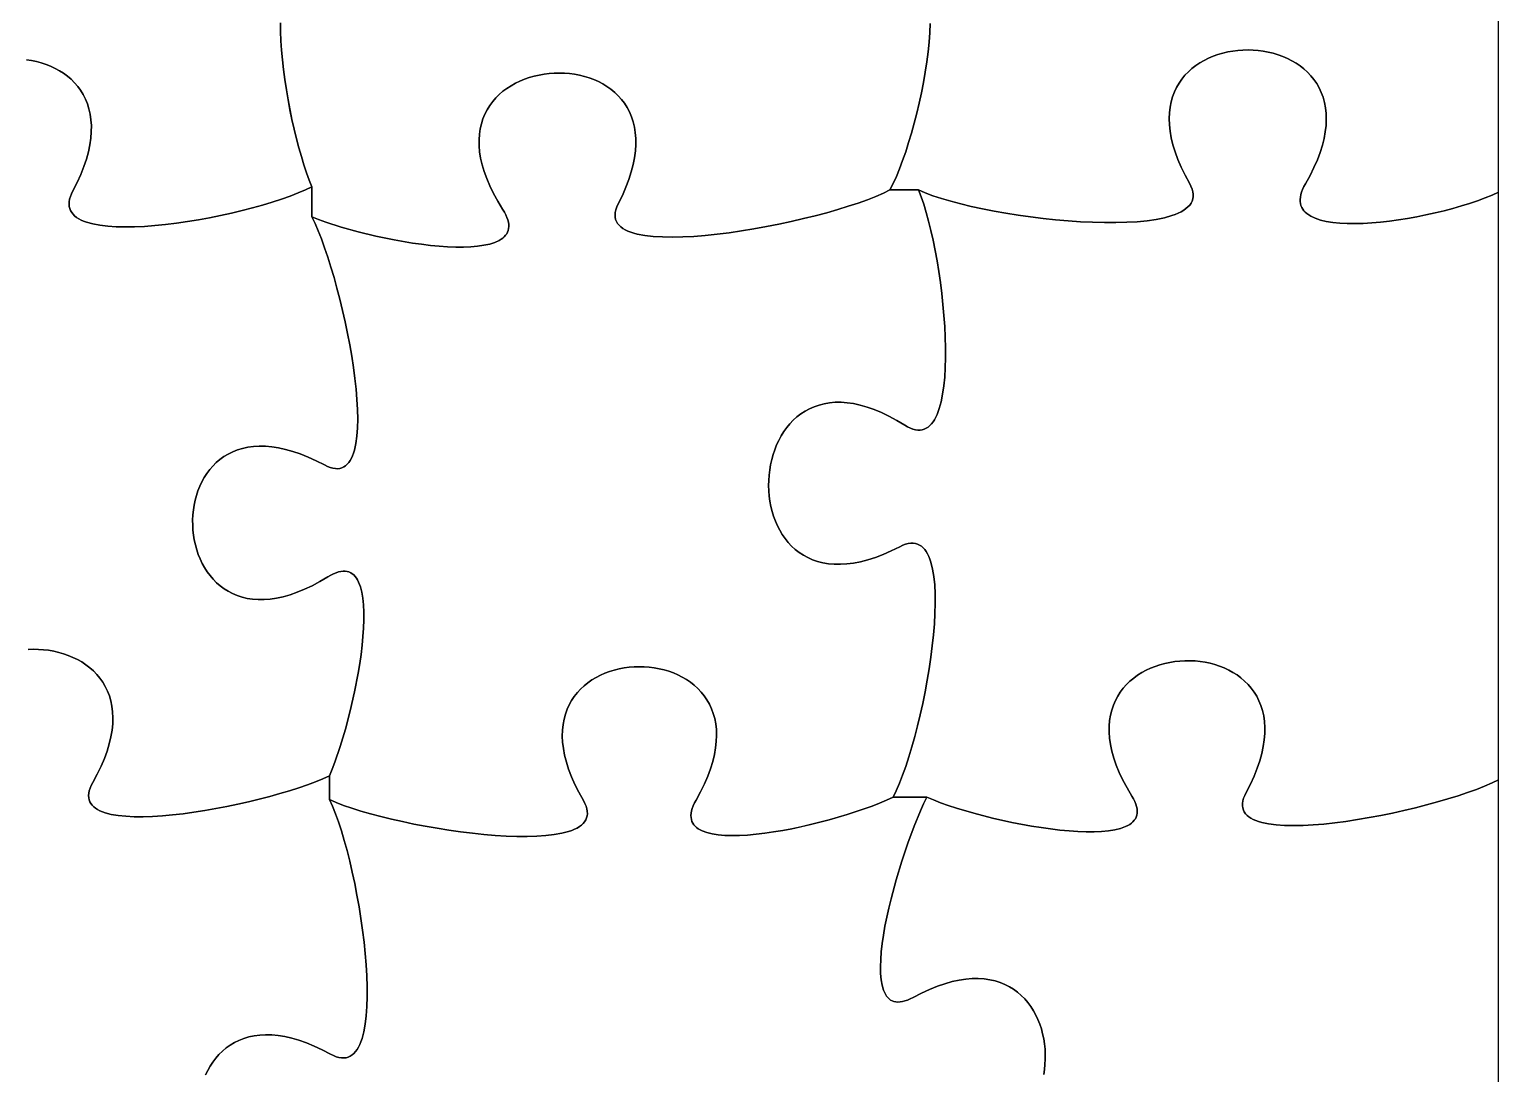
# Model space of a CAD drawing. Header units: millimetres. Extents: x 0 to 5, y 0 to 7.
# Drawn here: x 2.5 to 5, y 3.5 to 5.277 of the extents above; entities that cross this region are included whole.
import ezdxf

# ---------------------------------------------------------------- set-up
doc = ezdxf.new("R2010")
doc.units = ezdxf.units.MM

msp = doc.modelspace()

# ---------------------------------------------------------------- linework, layer by layer
at = {"flags": 128}
for points in [[(4.012931, 5.003889), (4.024379, 4.998926), (4.037426, 4.994045), (4.051932, 4.989272), (4.067755, 4.984632), (4.084754, 4.980153), (4.10279, 4.975859), (4.121721, 4.971779), (4.141406, 4.967936), (4.161704, 4.964359), (4.182476, 4.961072), (4.203578, 4.958102), (4.224872, 4.955475), (4.246216, 4.953218), (4.267469, 4.951356), (4.288491, 4.949916), (4.309141, 4.948924), (4.329277, 4.948405), (4.348759, 4.948387), (4.367447, 4.948895), (4.385199, 4.949955), (4.401874, 4.951594), (4.417333, 4.953838), (4.431433, 4.956713), (4.444034, 4.960244), (4.449729, 4.962265), (4.454996, 4.964459), (4.459818, 4.966831), (4.464177, 4.969384), (4.468056, 4.97212), (4.471436, 4.975044), (4.474302, 4.978157), (4.476634, 4.981465), (4.478415, 4.98497), (4.479629, 4.988675), (4.480256, 4.992583), (4.480279, 4.996698), (4.479682, 5.001023), (4.478445, 5.005562), (4.476553, 5.010317), (4.473986, 5.015292), (4.466362, 5.029308), (4.459761, 5.042877), (4.45415, 5.055998), (4.449496, 5.068671), (4.445767, 5.080897), (4.442929, 5.092674), (4.440949, 5.104005), (4.439794, 5.114888), (4.439431, 5.125324), (4.439826, 5.135313), (4.440948, 5.144855), (4.442762, 5.153951), (4.445235, 5.1626), (4.448336, 5.170802), (4.452029, 5.178558), (4.456284, 5.185868), (4.461065, 5.192731), (4.466341, 5.199149), (4.472078, 5.205121), (4.478243, 5.210647), (4.484804, 5.215727), (4.491726, 5.220363), (4.498977, 5.224552), (4.506524, 5.228297), (4.514334, 5.231597), (4.522374, 5.234451), (4.53061, 5.236861), (4.53901, 5.238826), (4.547541, 5.240347), (4.556169, 5.241423), (4.564861, 5.242055), (4.573585, 5.242243), (4.582307, 5.241987), (4.590994, 5.241287), (4.599613, 5.240143), (4.608132, 5.238556), (4.616516, 5.236525), (4.624733, 5.23405), (4.63275, 5.231133), (4.640534, 5.227772), (4.648052, 5.223969), (4.65527, 5.219722), (4.662156, 5.215033), (4.668676, 5.209902), (4.674798, 5.204328), (4.680488, 5.198311), (4.685714, 5.191853), (4.690441, 5.184952), (4.694638, 5.177609), (4.698271, 5.169825), (4.701307, 5.161599), (4.703713, 5.152931), (4.705455, 5.143822), (4.706502, 5.134272), (4.706819, 5.12428), (4.706374, 5.113848), (4.705134, 5.102975), (4.703065, 5.091661), (4.700135, 5.079906), (4.69631, 5.067711), (4.691557, 5.055075), (4.685844, 5.041999), (4.679137, 5.028484), (4.671403, 5.014528), (4.668701, 5.009573), (4.666487, 5.004834), (4.664749, 5.000307), (4.663475, 4.995989), (4.662656, 4.991877), (4.662277, 4.987967), (4.662329, 4.984257), (4.662799, 4.980744), (4.663676, 4.977423), (4.664948, 4.974293), (4.666604, 4.971349), (4.668633, 4.968589), (4.671022, 4.96601), (4.67376, 4.963608), (4.676835, 4.961381), (4.680236, 4.959324), (4.68797, 4.955712), (4.696869, 4.952747), (4.70684, 4.950402), (4.717791, 4.948654), (4.729629, 4.947477), (4.742262, 4.946845), (4.755596, 4.946734), (4.76954, 4.947118), (4.784001, 4.947972), (4.798886, 4.94927), (4.814103, 4.950988), (4.829559, 4.9531), (4.845162, 4.955581), (4.860818, 4.958406), (4.876437, 4.961549), (4.891924, 4.964985), (4.907188, 4.968689), (4.922136, 4.972636), (4.936675, 4.9768), (4.950713, 4.981157), (4.964156, 4.98568), (4.976914, 4.990345), (4.988893, 4.995127), (5, 5), (5, 6)], [(2.495141, 5.225267), (2.503638, 5.224004), (2.512018, 5.222292), (2.520248, 5.220131), (2.528297, 5.217519), (2.53613, 5.214456), (2.543716, 5.210939), (2.55102, 5.206969), (2.558011, 5.202544), (2.564655, 5.197663), (2.57092, 5.192325), (2.576772, 5.186528), (2.582178, 5.180271), (2.587107, 5.173554), (2.591524, 5.166376), (2.595397, 5.158734), (2.598693, 5.150628), (2.601379, 5.142057), (2.603423, 5.13302), (2.604791, 5.123516), (2.60545, 5.113542), (2.605368, 5.1031), (2.604511, 5.092186), (2.602847, 5.080801), (2.600343, 5.068942), (2.596966, 5.056609), (2.592683, 5.043801), (2.587461, 5.030517), (2.581268, 5.016755), (2.574069, 5.002514), (2.571615, 4.997467), (2.569751, 4.992666), (2.568462, 4.988107), (2.567732, 4.983787), (2.567547, 4.979701), (2.567891, 4.975845), (2.56875, 4.972216), (2.570109, 4.968809), (2.571953, 4.965621), (2.574267, 4.962647), (2.577035, 4.959883), (2.580243, 4.957325), (2.583875, 4.95497), (2.587917, 4.952814), (2.592354, 4.950851), (2.597171, 4.949079), (2.607883, 4.94609), (2.619934, 4.943815), (2.633204, 4.94222), (2.647572, 4.941275), (2.662919, 4.940948), (2.679125, 4.941206), (2.696069, 4.942017), (2.713632, 4.943349), (2.731693, 4.945171), (2.750133, 4.94745), (2.768831, 4.950154), (2.787668, 4.953251), (2.806523, 4.95671), (2.825277, 4.960498), (2.843809, 4.964583), (2.861999, 4.968934), (2.879728, 4.973517), (2.896875, 4.978302), (2.91332, 4.983256), (2.928943, 4.988348), (2.943625, 4.993544), (2.957245, 4.998814), (2.969683, 5.004125), (2.980819, 5.009444), (2.976218, 5.020777), (2.971664, 5.033162), (2.967183, 5.046493), (2.962805, 5.060667), (2.958555, 5.075577), (2.95446, 5.091117), (2.950549, 5.107183), (2.946849, 5.123668), (2.943386, 5.140468), (2.940188, 5.157476), (2.937282, 5.174587), (2.934695, 5.191697), (2.932455, 5.208699), (2.930589, 5.225487), (2.929124, 5.241957), (2.928087, 5.258003), (2.927505, 5.27352), (2.927406, 5.288401)], [(2.927406, 5.288401), (2.927505, 5.27352), (2.928087, 5.258003), (2.929124, 5.241957), (2.930589, 5.225487), (2.932455, 5.208699), (2.934695, 5.191697), (2.937282, 5.174587), (2.940188, 5.157476), (2.946849, 5.123668), (2.95446, 5.091117), (2.958555, 5.075577), (2.962805, 5.060667), (2.967183, 5.046493), (2.971664, 5.033162), (2.976218, 5.020777), (2.980819, 5.009444), (2.980819, 4.958139)], [(2.980819, 4.958139), (2.992115, 4.953698), (3.004259, 4.9493), (3.030727, 4.940742), (3.059483, 4.932678), (3.089788, 4.925326), (3.120904, 4.9189), (3.152091, 4.913617), (3.167481, 4.911472), (3.182611, 4.909693), (3.197389, 4.908307), (3.211724, 4.907342), (3.225522, 4.906824), (3.238691, 4.906781), (3.251139, 4.90724), (3.262774, 4.908226), (3.273503, 4.909768), (3.283233, 4.911893), (3.291873, 4.914626), (3.299329, 4.917996), (3.302585, 4.919928), (3.30551, 4.922029), (3.308094, 4.924303), (3.310324, 4.926753), (3.312188, 4.929382), (3.313677, 4.932193), (3.314777, 4.935191), (3.315477, 4.938378), (3.315766, 4.941758), (3.315633, 4.945334), (3.315065, 4.949109), (3.314051, 4.953087), (3.31258, 4.957272), (3.310639, 4.961666), (3.308218, 4.966274), (3.305306, 4.971097), (3.296984, 4.984712), (3.289707, 4.99793), (3.283441, 5.010751), (3.278152, 5.023173), (3.273809, 5.035194), (3.270378, 5.046814), (3.267825, 5.058029), (3.266118, 5.06884), (3.265224, 5.079244), (3.26511, 5.089239), (3.265743, 5.098825), (3.26709, 5.108), (3.269118, 5.116762), (3.271793, 5.125109), (3.275083, 5.133041), (3.278955, 5.140555), (3.283376, 5.14765), (3.288312, 5.154324), (3.293732, 5.160577), (3.299601, 5.166406), (3.305887, 5.17181), (3.312556, 5.176787), (3.319577, 5.181336), (3.326915, 5.185456), (3.334537, 5.189144), (3.342412, 5.192399), (3.350505, 5.19522), (3.358784, 5.197605), (3.367215, 5.199553), (3.375766, 5.201062), (3.384404, 5.20213), (3.393095, 5.202757), (3.401807, 5.20294), (3.410507, 5.202678), (3.419161, 5.201969), (3.427737, 5.200812), (3.436201, 5.199206), (3.444521, 5.197148), (3.452664, 5.194638), (3.460596, 5.191673), (3.468285, 5.188252), (3.475697, 5.184375), (3.482799, 5.180038), (3.489559, 5.175241), (3.495944, 5.169982), (3.50192, 5.164259), (3.507455, 5.158072), (3.512515, 5.151418), (3.517067, 5.144295), (3.521079, 5.136704), (3.524517, 5.128641), (3.527349, 5.120105), (3.529541, 5.111095), (3.531061, 5.10161), (3.531874, 5.091647), (3.53195, 5.081205), (3.531253, 5.070283), (3.529752, 5.058879), (3.527414, 5.046992), (3.524204, 5.03462), (3.520091, 5.021761), (3.515042, 5.008414), (3.509022, 4.994578), (3.502, 4.98025), (3.499648, 4.975182), (3.497962, 4.970383), (3.496923, 4.965851), (3.496516, 4.961579), (3.496721, 4.957563), (3.497523, 4.953798), (3.498902, 4.95028), (3.500842, 4.947004), (3.503326, 4.943965), (3.506335, 4.941158), (3.509852, 4.93858), (3.51386, 4.936224), (3.518341, 4.934086), (3.523278, 4.932162), (3.528652, 4.930447), (3.534448, 4.928936), (3.547231, 4.926507), (3.561486, 4.924838), (3.577075, 4.923891), (3.593855, 4.923628), (3.611689, 4.924012), (3.630435, 4.925004), (3.649953, 4.926567), (3.670104, 4.928663), (3.690748, 4.931255), (3.711744, 4.934304), (3.732952, 4.937773), (3.754233, 4.941624), (3.775446, 4.94582), (3.796452, 4.950322), (3.817111, 4.955092), (3.837281, 4.960094), (3.856824, 4.965289), (3.8756, 4.970639), (3.893468, 4.976107), (3.910288, 4.981654), (3.92592, 4.987244), (3.940225, 4.992839), (3.953062, 4.998399), (3.964292, 5.003889), (3.969786, 5.014846), (3.975248, 5.026948), (3.980647, 5.040087), (3.985951, 5.054153), (3.99113, 5.069038), (3.996153, 5.084632), (4.000988, 5.100827), (4.005604, 5.117513), (4.009971, 5.134582), (4.014057, 5.151924), (4.017832, 5.16943), (4.021263, 5.186992), (4.024321, 5.2045), (4.026973, 5.221846), (4.02919, 5.23892), (4.030939, 5.255613), (4.032191, 5.271816), (4.032913, 5.287421)], [(4.032913, 5.287421), (4.032191, 5.271816), (4.030939, 5.255613), (4.02919, 5.23892), (4.026973, 5.221846), (4.024321, 5.2045), (4.021263, 5.186992), (4.017832, 5.16943), (4.014057, 5.151924), (4.009971, 5.134582), (4.005604, 5.117513), (4.000988, 5.100827), (3.996153, 5.084632), (3.99113, 5.069038), (3.985951, 5.054153), (3.980647, 5.040087), (3.975248, 5.026948), (3.969786, 5.014846), (3.964292, 5.003889), (4.012931, 5.003889)], [(2.497786, 4.221969), (2.506568, 4.222247), (2.515352, 4.22208), (2.524106, 4.221469), (2.532796, 4.220414), (2.541389, 4.218914), (2.549853, 4.216969), (2.558153, 4.214579), (2.566257, 4.211744), (2.574131, 4.208464), (2.581743, 4.204738), (2.589059, 4.200566), (2.596046, 4.195948), (2.602671, 4.190883), (2.6089, 4.185372), (2.6147, 4.179415), (2.620039, 4.17301), (2.624883, 4.166159), (2.629199, 4.15886), (2.632953, 4.151114), (2.636113, 4.142919), (2.638645, 4.134277), (2.640516, 4.125187), (2.641693, 4.115648), (2.642142, 4.105661), (2.641832, 4.095225), (2.640727, 4.08434), (2.638796, 4.073006), (2.636005, 4.061222), (2.63232, 4.048989), (2.627709, 4.036306), (2.622139, 4.023173), (2.615575, 4.009589), (2.607986, 3.995556), (2.605388, 3.99059), (2.603381, 3.985876), (2.601949, 3.98141), (2.601078, 3.977188), (2.600752, 3.973204), (2.600957, 3.969455), (2.601678, 3.965937), (2.6029, 3.962645), (2.604607, 3.959575), (2.606786, 3.956723), (2.609421, 3.954084), (2.612496, 3.951654), (2.615999, 3.949428), (2.619912, 3.947403), (2.624222, 3.945574), (2.628914, 3.943937), (2.639382, 3.941222), (2.651198, 3.939222), (2.664241, 3.937904), (2.678393, 3.937232), (2.693535, 3.937174), (2.709546, 3.937693), (2.726308, 3.938757), (2.743701, 3.94033), (2.761607, 3.942378), (2.779905, 3.944867), (2.798476, 3.947763), (2.817202, 3.95103), (2.835963, 3.954636), (2.854639, 3.958544), (2.873111, 3.962722), (2.89126, 3.967134), (2.908966, 3.971746), (2.926111, 3.976524), (2.942574, 3.981434), (2.958238, 3.98644), (2.972981, 3.99151), (2.986685, 3.996607), (2.999232, 4.001699), (3.0105, 4.00675), (3.015129, 4.018017), (3.019758, 4.030212), (3.028896, 4.056997), (3.037672, 4.086327), (3.04584, 4.117426), (3.05316, 4.149515), (3.059386, 4.181819), (3.062014, 4.197808), (3.064277, 4.213559), (3.066145, 4.228975), (3.067589, 4.243958), (3.068576, 4.258412), (3.069078, 4.27224), (3.069063, 4.285344), (3.068501, 4.297626), (3.067362, 4.308991), (3.065615, 4.319341), (3.063231, 4.328578), (3.060178, 4.336605), (3.058391, 4.340135), (3.056426, 4.343326), (3.054278, 4.346166), (3.051945, 4.348643), (3.049421, 4.350745), (3.046704, 4.35246), (3.043789, 4.353774), (3.040673, 4.354678), (3.037352, 4.355157), (3.033822, 4.3552), (3.030079, 4.354795), (3.02612, 4.35393), (3.02194, 4.352593), (3.017537, 4.350771), (3.012905, 4.348452), (3.008042, 4.345625), (2.994301, 4.337508), (2.980973, 4.330419), (2.968058, 4.324326), (2.955558, 4.319196), (2.943472, 4.314996), (2.931803, 4.311694), (2.920551, 4.309257), (2.909717, 4.307652), (2.899303, 4.306846), (2.889309, 4.306807), (2.879736, 4.307502), (2.870586, 4.308898), (2.861859, 4.310963), (2.853556, 4.313663), (2.845679, 4.316966), (2.838228, 4.32084), (2.831205, 4.325251), (2.82461, 4.330167), (2.818445, 4.335555), (2.81271, 4.341383), (2.807407, 4.347617), (2.802536, 4.354225), (2.798099, 4.361174), (2.794097, 4.368432), (2.79053, 4.375965), (2.7874, 4.383741), (2.784707, 4.391728), (2.782453, 4.399892), (2.780639, 4.408201), (2.779266, 4.416622), (2.778334, 4.425122), (2.777845, 4.433668), (2.7778, 4.442229), (2.7782, 4.450771), (2.779046, 4.459261), (2.780338, 4.467666), (2.782079, 4.475955), (2.784268, 4.484094), (2.786907, 4.49205), (2.789997, 4.499791), (2.793539, 4.507284), (2.797535, 4.514496), (2.801984, 4.521395), (2.806888, 4.527947), (2.812248, 4.534121), (2.818065, 4.539883), (2.82434, 4.545201), (2.831075, 4.550041), (2.838269, 4.554372), (2.845925, 4.55816), (2.854043, 4.561372), (2.862624, 4.563977), (2.871669, 4.565941), (2.88118, 4.567231), (2.891157, 4.567815), (2.901601, 4.56766), (2.912513, 4.566733), (2.923895, 4.565002), (2.935747, 4.562434), (2.94807, 4.558996), (2.960866, 4.554655), (2.974135, 4.549378), (2.987878, 4.543134), (3.002097, 4.535889), (3.007126, 4.533431), (3.011888, 4.531585), (3.016387, 4.530336), (3.02063, 4.529668), (3.02462, 4.529566), (3.028361, 4.530013), (3.03186, 4.530994), (3.035119, 4.532492), (3.038145, 4.534494), (3.040941, 4.536982), (3.043513, 4.53994), (3.045865, 4.543354), (3.048001, 4.547208), (3.049927, 4.551485), (3.051647, 4.556171), (3.053165, 4.561248), (3.055617, 4.572518), (3.057319, 4.585167), (3.058309, 4.599072), (3.058625, 4.614106), (3.058304, 4.630142), (3.057383, 4.647057), (3.055899, 4.664722), (3.053891, 4.683014), (3.051394, 4.701805), (3.048447, 4.720971), (3.045087, 4.740385), (3.041352, 4.759922), (3.037278, 4.779456), (3.032903, 4.79886), (3.028265, 4.81801), (3.0234, 4.83678), (3.018346, 4.855042), (3.013141, 4.872673), (3.007822, 4.889546), (3.002426, 4.905535), (2.99699, 4.920515), (2.991552, 4.934359), (2.986149, 4.946943), (2.980819, 4.958139), (2.980819, 5.009444), (2.969683, 5.004125), (2.957245, 4.998814), (2.943625, 4.993544), (2.928943, 4.988348), (2.91332, 4.983256), (2.896875, 4.978302), (2.879728, 4.973517), (2.861999, 4.968934), (2.843809, 4.964583), (2.825277, 4.960498), (2.806523, 4.95671), (2.787668, 4.953251), (2.768831, 4.950154), (2.750133, 4.94745), (2.731693, 4.945171), (2.713632, 4.943349), (2.696069, 4.942017), (2.679125, 4.941206), (2.662919, 4.940948), (2.647572, 4.941275), (2.633204, 4.94222), (2.619934, 4.943815), (2.607883, 4.94609), (2.597171, 4.949079), (2.592354, 4.950851), (2.587917, 4.952814), (2.583875, 4.95497), (2.580243, 4.957325), (2.577035, 4.959883), (2.574267, 4.962647), (2.571953, 4.965621), (2.570109, 4.968809), (2.56875, 4.972216), (2.567891, 4.975845), (2.567547, 4.979701), (2.567732, 4.983787), (2.568462, 4.988107), (2.569751, 4.992666), (2.571615, 4.997467), (2.574069, 5.002514), (2.581268, 5.016755), (2.587461, 5.030517), (2.592683, 5.043801), (2.596966, 5.056609), (2.600343, 5.068942), (2.602847, 5.080801), (2.604511, 5.092186), (2.605368, 5.1031), (2.60545, 5.113542), (2.604791, 5.123516), (2.603423, 5.13302), (2.601379, 5.142057), (2.598693, 5.150628), (2.595397, 5.158734), (2.591524, 5.166376), (2.587107, 5.173554), (2.582178, 5.180271), (2.576772, 5.186528), (2.57092, 5.192325), (2.564655, 5.197663), (2.558011, 5.202544), (2.55102, 5.206969), (2.543716, 5.210939), (2.53613, 5.214456), (2.528297, 5.217519), (2.520248, 5.220131), (2.512018, 5.222292), (2.503638, 5.224004), (2.495141, 5.225267)], [(4.026847, 3.970389), (4.038138, 3.96575), (4.050412, 3.96111), (4.063569, 3.956498), (4.077507, 3.951946), (4.107326, 3.943142), (4.139061, 3.934941), (4.171906, 3.927587), (4.205055, 3.921326), (4.221491, 3.91868), (4.237701, 3.9164), (4.253583, 3.914514), (4.269036, 3.913054), (4.283961, 3.91205), (4.298256, 3.911532), (4.31182, 3.911531), (4.324552, 3.912078), (4.336352, 3.913203), (4.347119, 3.914937), (4.356752, 3.917309), (4.36515, 3.920352), (4.368854, 3.922134), (4.372212, 3.924094), (4.375211, 3.926238), (4.377838, 3.928567), (4.38008, 3.931087), (4.381926, 3.933802), (4.383362, 3.936714), (4.384376, 3.939828), (4.384955, 3.943147), (4.385087, 3.946676), (4.384759, 3.950418), (4.383958, 3.954376), (4.382672, 3.958556), (4.380889, 3.962961), (4.378595, 3.967593), (4.375778, 3.972458), (4.367674, 3.986205), (4.360605, 3.999538), (4.354538, 4.012458), (4.349439, 4.024964), (4.345275, 4.037053), (4.342015, 4.048726), (4.339624, 4.059981), (4.338069, 4.070817), (4.337319, 4.081233), (4.337339, 4.091229), (4.338098, 4.100803), (4.339561, 4.109954), (4.341697, 4.118681), (4.344472, 4.126984), (4.347853, 4.134861), (4.351807, 4.142311), (4.356302, 4.149333), (4.361304, 4.155927), (4.366781, 4.16209), (4.3727, 4.167823), (4.379027, 4.173124), (4.38573, 4.177993), (4.392776, 4.182427), (4.400131, 4.186427), (4.407764, 4.189991), (4.41564, 4.193118), (4.423728, 4.195808), (4.431994, 4.198058), (4.440405, 4.199869), (4.448929, 4.201239), (4.457531, 4.202167), (4.466181, 4.202653), (4.474843, 4.202694), (4.483487, 4.202291), (4.492078, 4.201442), (4.500583, 4.200146), (4.508971, 4.198403), (4.517207, 4.19621), (4.525259, 4.193568), (4.533094, 4.190475), (4.54068, 4.18693), (4.547982, 4.182932), (4.554969, 4.178481), (4.561607, 4.173574), (4.567863, 4.168212), (4.573704, 4.162393), (4.579099, 4.156116), (4.584012, 4.14938), (4.588412, 4.142185), (4.592266, 4.134528), (4.595541, 4.12641), (4.598204, 4.117829), (4.600221, 4.108784), (4.60156, 4.099274), (4.602189, 4.089298), (4.602073, 4.078856), (4.601181, 4.067946), (4.599479, 4.056566), (4.596934, 4.044717), (4.593513, 4.032397), (4.589184, 4.019605), (4.583914, 4.006341), (4.577669, 3.992602), (4.570417, 3.978389), (4.567959, 3.973363), (4.566125, 3.968603), (4.564898, 3.964107), (4.564262, 3.959868), (4.564201, 3.955882), (4.564698, 3.952145), (4.565738, 3.948651), (4.567305, 3.945396), (4.569383, 3.942376), (4.571955, 3.939586), (4.575005, 3.93702), (4.578518, 3.934675), (4.582477, 3.932545), (4.586867, 3.930626), (4.591671, 3.928913), (4.596873, 3.927402), (4.608407, 3.924966), (4.621342, 3.92328), (4.635548, 3.922306), (4.650896, 3.922007), (4.66726, 3.922345), (4.684509, 3.923283), (4.702515, 3.924784), (4.721151, 3.926809), (4.740287, 3.929322), (4.759795, 3.932285), (4.779546, 3.93566), (4.799413, 3.93941), (4.819266, 3.943497), (4.838976, 3.947884), (4.858417, 3.952534), (4.877458, 3.957408), (4.895971, 3.96247), (4.913829, 3.967682), (4.930902, 3.973006), (4.947061, 3.978405), (4.96218, 3.983842), (4.976128, 3.989278), (4.988777, 3.994676), (5, 4), (5, 5), (4.988893, 4.995127), (4.976914, 4.990345), (4.964156, 4.98568), (4.950713, 4.981157), (4.936675, 4.9768), (4.922136, 4.972636), (4.907188, 4.968689), (4.891924, 4.964985), (4.876437, 4.961549), (4.860818, 4.958406), (4.845162, 4.955581), (4.829559, 4.9531), (4.814103, 4.950988), (4.798886, 4.94927), (4.784001, 4.947972), (4.76954, 4.947118), (4.755596, 4.946734), (4.742262, 4.946845), (4.729629, 4.947477), (4.717791, 4.948654), (4.70684, 4.950402), (4.696869, 4.952747), (4.68797, 4.955712), (4.680236, 4.959324), (4.676835, 4.961381), (4.67376, 4.963608), (4.671022, 4.96601), (4.668633, 4.968589), (4.666604, 4.971349), (4.664948, 4.974293), (4.663676, 4.977423), (4.662799, 4.980744), (4.662329, 4.984257), (4.662277, 4.987967), (4.662656, 4.991877), (4.663475, 4.995989), (4.664749, 5.000307), (4.666487, 5.004834), (4.668701, 5.009573), (4.671403, 5.014528), (4.679137, 5.028484), (4.685844, 5.041999), (4.691557, 5.055075), (4.69631, 5.067711), (4.700135, 5.079906), (4.703065, 5.091661), (4.705134, 5.102975), (4.706374, 5.113848), (4.706819, 5.12428), (4.706502, 5.134272), (4.705455, 5.143822), (4.703713, 5.152931), (4.701307, 5.161599), (4.698271, 5.169825), (4.694638, 5.177609), (4.690441, 5.184952), (4.685714, 5.191853), (4.680488, 5.198311), (4.674798, 5.204328), (4.668676, 5.209902), (4.662156, 5.215033), (4.65527, 5.219722), (4.648052, 5.223969), (4.640534, 5.227772), (4.63275, 5.231133), (4.624733, 5.23405), (4.616516, 5.236525), (4.608132, 5.238556), (4.599613, 5.240143), (4.590994, 5.241287), (4.582307, 5.241987), (4.573585, 5.242243), (4.564861, 5.242055), (4.556169, 5.241423), (4.547541, 5.240347), (4.53901, 5.238826), (4.53061, 5.236861), (4.522374, 5.234451), (4.514334, 5.231597), (4.506524, 5.228297), (4.498977, 5.224552), (4.491726, 5.220363), (4.484804, 5.215727), (4.478243, 5.210647), (4.472078, 5.205121), (4.466341, 5.199149), (4.461065, 5.192731), (4.456284, 5.185868), (4.452029, 5.178558), (4.448336, 5.170802), (4.445235, 5.1626), (4.442762, 5.153951), (4.440948, 5.144855), (4.439826, 5.135313), (4.439431, 5.125324), (4.439794, 5.114888), (4.440949, 5.104005), (4.442929, 5.092674), (4.445767, 5.080897), (4.449496, 5.068671), (4.45415, 5.055998), (4.459761, 5.042877), (4.466362, 5.029308), (4.473986, 5.015292), (4.476553, 5.010317), (4.478445, 5.005562), (4.479682, 5.001023), (4.480279, 4.996698), (4.480256, 4.992583), (4.479629, 4.988675), (4.478415, 4.98497), (4.476634, 4.981465), (4.474302, 4.978157), (4.471436, 4.975044), (4.468056, 4.97212), (4.464177, 4.969384), (4.459818, 4.966831), (4.454996, 4.964459), (4.449729, 4.962265), (4.444034, 4.960244), (4.431433, 4.956713), (4.417333, 4.953838), (4.401874, 4.951594), (4.385199, 4.949955), (4.367447, 4.948895), (4.348759, 4.948387), (4.329277, 4.948405), (4.309141, 4.948924), (4.288491, 4.949916), (4.267469, 4.951356), (4.246216, 4.953218), (4.224872, 4.955475), (4.203578, 4.958102), (4.182476, 4.961072), (4.161704, 4.964359), (4.141406, 4.967936), (4.121721, 4.971779), (4.10279, 4.975859), (4.084754, 4.980153), (4.067755, 4.984632), (4.051932, 4.989272), (4.037426, 4.994045), (4.024379, 4.998926), (4.012931, 5.003889), (4.017391, 4.992397), (4.021747, 4.979639), (4.025975, 4.965735), (4.030052, 4.950806), (4.033955, 4.93497), (4.037661, 4.918349), (4.041148, 4.901062), (4.044391, 4.883229), (4.047369, 4.86497), (4.050057, 4.846405), (4.052434, 4.827655), (4.054476, 4.808839), (4.05616, 4.790077), (4.057463, 4.771489), (4.058362, 4.753195), (4.058833, 4.735316), (4.058855, 4.717971), (4.058404, 4.70128), (4.057457, 4.685364), (4.05599, 4.670342), (4.053982, 4.656334), (4.051408, 4.64346), (4.048246, 4.631841), (4.044474, 4.621596), (4.042351, 4.617026), (4.040067, 4.612845), (4.037618, 4.609068), (4.035002, 4.605709), (4.032217, 4.602784), (4.029258, 4.600307), (4.026124, 4.598294), (4.02281, 4.59676), (4.019316, 4.595719), (4.015637, 4.595187), (4.01177, 4.595178), (4.007714, 4.595708), (4.003464, 4.596792), (3.999018, 4.598444), (3.994374, 4.60068), (3.989528, 4.603514), (3.975875, 4.611764), (3.962622, 4.618959), (3.94977, 4.62513), (3.937322, 4.630312), (3.925278, 4.634538), (3.91364, 4.637842), (3.902409, 4.640257), (3.891587, 4.641817), (3.881174, 4.642555), (3.871174, 4.642504), (3.861586, 4.641698), (3.852412, 4.640171), (3.843654, 4.637956), (3.835313, 4.635086), (3.82739, 4.631595), (3.819887, 4.627517), (3.812805, 4.622884), (3.806146, 4.617731), (3.799911, 4.61209), (3.794102, 4.605996), (3.788719, 4.599482), (3.783764, 4.592581), (3.779239, 4.585326), (3.775145, 4.577752), (3.771484, 4.569891), (3.768256, 4.561778), (3.765463, 4.553445), (3.763108, 4.544926), (3.76119, 4.536255), (3.759711, 4.527465), (3.758674, 4.518589), (3.758078, 4.509661), (3.757926, 4.500715), (3.758219, 4.491784), (3.758959, 4.482901), (3.760147, 4.4741), (3.761783, 4.465414), (3.76387, 4.456877), (3.76641, 4.448523), (3.769402, 4.440384), (3.77285, 4.432495), (3.776753, 4.424888), (3.781115, 4.417597), (3.785935, 4.410656), (3.791216, 4.404099), (3.796958, 4.397957), (3.803164, 4.392266), (3.809834, 4.387059), (3.816971, 4.382368), (3.824575, 4.378228), (3.832647, 4.374672), (3.84119, 4.371734), (3.850204, 4.369446), (3.859692, 4.367843), (3.869653, 4.366958), (3.880091, 4.366824), (3.891006, 4.367475), (3.902399, 4.368945), (3.914273, 4.371266), (3.926628, 4.374472), (3.939465, 4.378597), (3.952787, 4.383674), (3.966594, 4.389737), (3.980889, 4.396819), (3.985954, 4.399222), (3.990767, 4.401008), (3.995331, 4.402194), (3.999651, 4.402796), (4.003731, 4.40283), (4.007576, 4.402312), (4.011189, 4.401257), (4.014574, 4.399681), (4.017736, 4.3976), (4.020679, 4.395031), (4.023407, 4.391988), (4.025924, 4.388489), (4.028235, 4.384548), (4.030343, 4.380182), (4.032253, 4.375406), (4.033969, 4.370237), (4.036834, 4.35878), (4.038974, 4.34594), (4.04042, 4.331843), (4.041207, 4.316616), (4.041367, 4.300386), (4.040934, 4.28328), (4.039941, 4.265425), (4.038422, 4.246948), (4.03641, 4.227976), (4.033938, 4.208637), (4.03104, 4.189056), (4.027749, 4.169362), (4.024098, 4.149681), (4.020121, 4.13014), (4.01585, 4.110867), (4.011321, 4.091987), (4.006564, 4.073629), (4.001615, 4.05592), (3.996507, 4.038985), (3.991272, 4.022953), (3.985944, 4.007951), (3.980556, 3.994104), (3.975143, 3.981541), (3.969736, 3.970389), (4.026847, 3.970389)], [(3.0105, 3.966375), (3.021905, 3.961458), (3.034751, 3.956544), (3.048905, 3.951664), (3.064239, 3.946848), (3.080622, 3.942129), (3.097922, 3.937537), (3.11601, 3.933103), (3.134755, 3.928858), (3.154027, 3.924834), (3.173695, 3.921062), (3.193629, 3.917572), (3.213698, 3.914397), (3.233772, 3.911567), (3.253721, 3.909113), (3.273413, 3.907066), (3.292719, 3.905458), (3.311508, 3.90432), (3.329649, 3.903683), (3.347012, 3.903577), (3.363467, 3.904035), (3.378883, 3.905087), (3.39313, 3.906765), (3.406077, 3.909099), (3.417594, 3.912121), (3.422775, 3.9139), (3.42755, 3.915862), (3.431902, 3.918012), (3.435815, 3.920353), (3.439272, 3.922889), (3.442258, 3.925625), (3.444756, 3.928563), (3.446749, 3.931709), (3.448222, 3.935065), (3.449158, 3.938637), (3.44954, 3.942426), (3.449353, 3.946439), (3.44858, 3.950678), (3.447205, 3.955147), (3.445212, 3.95985), (3.442583, 3.964792), (3.434841, 3.978746), (3.428119, 3.99226), (3.422382, 4.005334), (3.417599, 4.017969), (3.413737, 4.030163), (3.410762, 4.041917), (3.408643, 4.05323), (3.407346, 4.064103), (3.406838, 4.074536), (3.407087, 4.084527), (3.408059, 4.094078), (3.409723, 4.103187), (3.412044, 4.111855), (3.414991, 4.120082), (3.418531, 4.127867), (3.42263, 4.135211), (3.427256, 4.142112), (3.432376, 4.148572), (3.437957, 4.15459), (3.443967, 4.160165), (3.450373, 4.165298), (3.457141, 4.169989), (3.464239, 4.174237), (3.471635, 4.178042), (3.479294, 4.181404), (3.487186, 4.184324), (3.495276, 4.1868), (3.503532, 4.188833), (3.511921, 4.190422), (3.520411, 4.191568), (3.528967, 4.19227), (3.537559, 4.192528), (3.546152, 4.192342), (3.554715, 4.191712), (3.563214, 4.190638), (3.571616, 4.189119), (3.579888, 4.187155), (3.587999, 4.184747), (3.595914, 4.181895), (3.603602, 4.178597), (3.611029, 4.174854), (3.618162, 4.170666), (3.624969, 4.166032), (3.631417, 4.160953), (3.637474, 4.155428), (3.643105, 4.149458), (3.648279, 4.143041), (3.652962, 4.136178), (3.657123, 4.12887), (3.660727, 4.121114), (3.663742, 4.112913), (3.666136, 4.104264), (3.667875, 4.095169), (3.668928, 4.085627), (3.66926, 4.075638), (3.668839, 4.065202), (3.667632, 4.054319), (3.665607, 4.042988), (3.662731, 4.031209), (3.65897, 4.018983), (3.654293, 4.006308), (3.648666, 3.993186), (3.642056, 3.979616), (3.634431, 3.965597), (3.631774, 3.960633), (3.629613, 3.955912), (3.627936, 3.95143), (3.62673, 3.947183), (3.625984, 3.943167), (3.625686, 3.939377), (3.625825, 3.93581), (3.626388, 3.932462), (3.627363, 3.929329), (3.62874, 3.926406), (3.630505, 3.92369), (3.632647, 3.921177), (3.635154, 3.918863), (3.638014, 3.916744), (3.641216, 3.914815), (3.644748, 3.913072), (3.652753, 3.910132), (3.661934, 3.907891), (3.672196, 3.906316), (3.683446, 3.905375), (3.695587, 3.905037), (3.708526, 3.905269), (3.722167, 3.906039), (3.736417, 3.907316), (3.751179, 3.909067), (3.766359, 3.911259), (3.781863, 3.913861), (3.797596, 3.916842), (3.829369, 3.923807), (3.860919, 3.931898), (3.891489, 3.940859), (3.92032, 3.950432), (3.933847, 3.955368), (3.946656, 3.960361), (3.95865, 3.965378), (3.969736, 3.970389), (3.975143, 3.981541), (3.980556, 3.994104), (3.985944, 4.007951), (3.991272, 4.022953), (3.996507, 4.038985), (4.001615, 4.05592), (4.006564, 4.073629), (4.011321, 4.091987), (4.01585, 4.110867), (4.020121, 4.13014), (4.024098, 4.149681), (4.027749, 4.169362), (4.03104, 4.189056), (4.033938, 4.208637), (4.03641, 4.227976), (4.038422, 4.246948), (4.039941, 4.265425), (4.040934, 4.28328), (4.041367, 4.300386), (4.041207, 4.316616), (4.04042, 4.331843), (4.038974, 4.34594), (4.036834, 4.35878), (4.033969, 4.370237), (4.032253, 4.375406), (4.030343, 4.380182), (4.028235, 4.384548), (4.025924, 4.388489), (4.023407, 4.391988), (4.020679, 4.395031), (4.017736, 4.3976), (4.014574, 4.399681), (4.011189, 4.401257), (4.007576, 4.402312), (4.003731, 4.40283), (3.999651, 4.402796), (3.995331, 4.402194), (3.990767, 4.401008), (3.985954, 4.399222), (3.980889, 4.396819), (3.966594, 4.389737), (3.952787, 4.383674), (3.939465, 4.378597), (3.926628, 4.374472), (3.914273, 4.371266), (3.902399, 4.368945), (3.891006, 4.367475), (3.880091, 4.366824), (3.869653, 4.366958), (3.859692, 4.367843), (3.850204, 4.369446), (3.84119, 4.371734), (3.832647, 4.374672), (3.824575, 4.378228), (3.816971, 4.382368), (3.809834, 4.387059), (3.803164, 4.392266), (3.796958, 4.397957), (3.791216, 4.404099), (3.785935, 4.410656), (3.781115, 4.417597), (3.776753, 4.424888), (3.77285, 4.432495), (3.769402, 4.440384), (3.76641, 4.448523), (3.76387, 4.456877), (3.761783, 4.465414), (3.760147, 4.4741), (3.758959, 4.482901), (3.758219, 4.491784), (3.757926, 4.500715), (3.758078, 4.509661), (3.758674, 4.518589), (3.759711, 4.527465), (3.76119, 4.536255), (3.763108, 4.544926), (3.765463, 4.553445), (3.768256, 4.561778), (3.771484, 4.569891), (3.775145, 4.577752), (3.779239, 4.585326), (3.783764, 4.592581), (3.788719, 4.599482), (3.794102, 4.605996), (3.799911, 4.61209), (3.806146, 4.617731), (3.812805, 4.622884), (3.819887, 4.627517), (3.82739, 4.631595), (3.835313, 4.635086), (3.843654, 4.637956), (3.852412, 4.640171), (3.861586, 4.641698), (3.871174, 4.642504), (3.881174, 4.642555), (3.891587, 4.641817), (3.902409, 4.640257), (3.91364, 4.637842), (3.925278, 4.634538), (3.937322, 4.630312), (3.94977, 4.62513), (3.962622, 4.618959), (3.975875, 4.611764), (3.989528, 4.603514), (3.994374, 4.60068), (3.999018, 4.598444), (4.003464, 4.596792), (4.007714, 4.595708), (4.01177, 4.595178), (4.015637, 4.595187), (4.019316, 4.595719), (4.02281, 4.59676), (4.026124, 4.598294), (4.029258, 4.600307), (4.032217, 4.602784), (4.035002, 4.605709), (4.037618, 4.609068), (4.040067, 4.612845), (4.042351, 4.617026), (4.044474, 4.621596), (4.048246, 4.631841), (4.051408, 4.64346), (4.053982, 4.656334), (4.05599, 4.670342), (4.057457, 4.685364), (4.058404, 4.70128), (4.058855, 4.717971), (4.058833, 4.735316), (4.058362, 4.753195), (4.057463, 4.771489), (4.05616, 4.790077), (4.054476, 4.808839), (4.052434, 4.827655), (4.050057, 4.846405), (4.047369, 4.86497), (4.044391, 4.883229), (4.041148, 4.901062), (4.037661, 4.918349), (4.033955, 4.93497), (4.030052, 4.950806), (4.025975, 4.965735), (4.021747, 4.979639), (4.017391, 4.992397), (4.012931, 5.003889), (3.964292, 5.003889), (3.953062, 4.998399), (3.940225, 4.992839), (3.92592, 4.987244), (3.910288, 4.981654), (3.893468, 4.976107), (3.8756, 4.970639), (3.856824, 4.965289), (3.837281, 4.960094), (3.817111, 4.955092), (3.796452, 4.950322), (3.775446, 4.94582), (3.754233, 4.941624), (3.732952, 4.937773), (3.711744, 4.934304), (3.690748, 4.931255), (3.670104, 4.928663), (3.649953, 4.926567), (3.630435, 4.925004), (3.611689, 4.924012), (3.593855, 4.923628), (3.577075, 4.923891), (3.561486, 4.924838), (3.547231, 4.926507), (3.534448, 4.928936), (3.528652, 4.930447), (3.523278, 4.932162), (3.518341, 4.934086), (3.51386, 4.936224), (3.509852, 4.93858), (3.506335, 4.941158), (3.503326, 4.943965), (3.500842, 4.947004), (3.498902, 4.95028), (3.497523, 4.953798), (3.496721, 4.957563), (3.496516, 4.961579), (3.496923, 4.965851), (3.497962, 4.970383), (3.499648, 4.975182), (3.502, 4.98025), (3.509022, 4.994578), (3.515042, 5.008414), (3.520091, 5.021761), (3.524204, 5.03462), (3.527414, 5.046992), (3.529752, 5.058879), (3.531253, 5.070283), (3.53195, 5.081205), (3.531874, 5.091647), (3.531061, 5.10161), (3.529541, 5.111095), (3.527349, 5.120105), (3.524517, 5.128641), (3.521079, 5.136704), (3.517067, 5.144295), (3.512515, 5.151418), (3.507455, 5.158072), (3.50192, 5.164259), (3.495944, 5.169982), (3.489559, 5.175241), (3.482799, 5.180038), (3.475697, 5.184375), (3.468285, 5.188252), (3.460596, 5.191673), (3.452664, 5.194638), (3.444521, 5.197148), (3.436201, 5.199206), (3.427737, 5.200812), (3.419161, 5.201969), (3.410507, 5.202678), (3.401807, 5.20294), (3.393095, 5.202757), (3.384404, 5.20213), (3.375766, 5.201062), (3.367215, 5.199553), (3.358784, 5.197605), (3.350505, 5.19522), (3.342412, 5.192399), (3.334537, 5.189144), (3.326915, 5.185456), (3.319577, 5.181336), (3.312556, 5.176787), (3.305887, 5.17181), (3.299601, 5.166406), (3.293732, 5.160577), (3.288312, 5.154324), (3.283376, 5.14765), (3.278955, 5.140555), (3.275083, 5.133041), (3.271793, 5.125109), (3.269118, 5.116762), (3.26709, 5.108), (3.265743, 5.098825), (3.26511, 5.089239), (3.265224, 5.079244), (3.266118, 5.06884), (3.267825, 5.058029), (3.270378, 5.046814), (3.273809, 5.035194), (3.278152, 5.023173), (3.283441, 5.010751), (3.289707, 4.99793), (3.296984, 4.984712), (3.305306, 4.971097), (3.308218, 4.966274), (3.310639, 4.961666), (3.31258, 4.957272), (3.314051, 4.953087), (3.315065, 4.949109), (3.315633, 4.945334), (3.315766, 4.941758), (3.315477, 4.938378), (3.314777, 4.935191), (3.313677, 4.932193), (3.312188, 4.929382), (3.310324, 4.926753), (3.308094, 4.924303), (3.30551, 4.922029), (3.302585, 4.919928), (3.299329, 4.917996), (3.291873, 4.914626), (3.283233, 4.911893), (3.273503, 4.909768), (3.262774, 4.908226), (3.251139, 4.90724), (3.238691, 4.906781), (3.225522, 4.906824), (3.211724, 4.907342), (3.197389, 4.908307), (3.182611, 4.909693), (3.167481, 4.911472), (3.152091, 4.913617), (3.120904, 4.9189), (3.089788, 4.925326), (3.059483, 4.932678), (3.030727, 4.940742), (3.004259, 4.9493), (2.992115, 4.953698), (2.980819, 4.958139), (2.986149, 4.946943), (2.991552, 4.934359), (2.99699, 4.920515), (3.002426, 4.905535), (3.007822, 4.889546), (3.013141, 4.872673), (3.018346, 4.855042), (3.0234, 4.83678), (3.028265, 4.81801), (3.032903, 4.79886), (3.037278, 4.779456), (3.041352, 4.759922), (3.045087, 4.740385), (3.048447, 4.720971), (3.051394, 4.701805), (3.053891, 4.683014), (3.055899, 4.664722), (3.057383, 4.647057), (3.058304, 4.630142), (3.058625, 4.614106), (3.058309, 4.599072), (3.057319, 4.585167), (3.055617, 4.572518), (3.053165, 4.561248), (3.051647, 4.556171), (3.049927, 4.551485), (3.048001, 4.547208), (3.045865, 4.543354), (3.043513, 4.53994), (3.040941, 4.536982), (3.038145, 4.534494), (3.035119, 4.532492), (3.03186, 4.530994), (3.028361, 4.530013), (3.02462, 4.529566), (3.02063, 4.529668), (3.016387, 4.530336), (3.011888, 4.531585), (3.007126, 4.533431), (3.002097, 4.535889), (2.987878, 4.543134), (2.974135, 4.549378), (2.960866, 4.554655), (2.94807, 4.558996), (2.935747, 4.562434), (2.923895, 4.565002), (2.912513, 4.566733), (2.901601, 4.56766), (2.891157, 4.567815), (2.88118, 4.567231), (2.871669, 4.565941), (2.862624, 4.563977), (2.854043, 4.561372), (2.845925, 4.55816), (2.838269, 4.554372), (2.831075, 4.550041), (2.82434, 4.545201), (2.818065, 4.539883), (2.812248, 4.534121), (2.806888, 4.527947), (2.801984, 4.521395), (2.797535, 4.514496), (2.793539, 4.507284), (2.789997, 4.499791), (2.786907, 4.49205), (2.784268, 4.484094), (2.782079, 4.475955), (2.780338, 4.467666), (2.779046, 4.459261), (2.7782, 4.450771), (2.7778, 4.442229), (2.777845, 4.433668), (2.778334, 4.425122), (2.779266, 4.416622), (2.780639, 4.408201), (2.782453, 4.399892), (2.784707, 4.391728), (2.7874, 4.383741), (2.79053, 4.375965), (2.794097, 4.368432), (2.798099, 4.361174), (2.802536, 4.354225), (2.807407, 4.347617), (2.81271, 4.341383), (2.818445, 4.335555), (2.82461, 4.330167), (2.831205, 4.325251), (2.838228, 4.32084), (2.845679, 4.316966), (2.853556, 4.313663), (2.861859, 4.310963), (2.870586, 4.308898), (2.879736, 4.307502), (2.889309, 4.306807), (2.899303, 4.306846), (2.909717, 4.307652), (2.920551, 4.309257), (2.931803, 4.311694), (2.943472, 4.314996), (2.955558, 4.319196), (2.968058, 4.324326), (2.980973, 4.330419), (2.994301, 4.337508), (3.008042, 4.345625), (3.012905, 4.348452), (3.017537, 4.350771), (3.02194, 4.352593), (3.02612, 4.35393), (3.030079, 4.354795), (3.033822, 4.3552), (3.037352, 4.355157), (3.040673, 4.354678), (3.043789, 4.353774), (3.046704, 4.35246), (3.049421, 4.350745), (3.051945, 4.348643), (3.054278, 4.346166), (3.056426, 4.343326), (3.058391, 4.340135), (3.060178, 4.336605), (3.063231, 4.328578), (3.065615, 4.319341), (3.067362, 4.308991), (3.068501, 4.297626), (3.069063, 4.285344), (3.069078, 4.27224), (3.068576, 4.258412), (3.067589, 4.243958), (3.066145, 4.228975), (3.064277, 4.213559), (3.062014, 4.197808), (3.059386, 4.181819), (3.05316, 4.149515), (3.04584, 4.117426), (3.037672, 4.086327), (3.028896, 4.056997), (3.019758, 4.030212), (3.015129, 4.018017), (3.0105, 4.00675), (3.0105, 3.966375)], [(2.799904, 3.497967), (2.803533, 3.505523), (2.807612, 3.51279), (2.81214, 3.519737), (2.81712, 3.526329), (2.822551, 3.532534), (2.828435, 3.53832), (2.834771, 3.543652), (2.841561, 3.548499), (2.848805, 3.552826), (2.856503, 3.556602), (2.864657, 3.559794), (2.873268, 3.562367), (2.882334, 3.56429), (2.891858, 3.565529), (2.90184, 3.566052), (2.912281, 3.565825), (2.92318, 3.564815), (2.93454, 3.56299), (2.94636, 3.560317), (2.958641, 3.556762), (2.971384, 3.552293), (2.984589, 3.546876), (2.998257, 3.54048), (3.012389, 3.533069), (3.017398, 3.53056), (3.022168, 3.528681), (3.026702, 3.527416), (3.031006, 3.526751), (3.035081, 3.526667), (3.038934, 3.527149), (3.042566, 3.528181), (3.045982, 3.529746), (3.049186, 3.531828), (3.052182, 3.534411), (3.054973, 3.537478), (3.057563, 3.541013), (3.059957, 3.545001), (3.062157, 3.549424), (3.064168, 3.554266), (3.065994, 3.559512), (3.069105, 3.571147), (3.071519, 3.584199), (3.073268, 3.598539), (3.074383, 3.614035), (3.074893, 3.630557), (3.07483, 3.647976), (3.074224, 3.666162), (3.073106, 3.684983), (3.071506, 3.70431), (3.069455, 3.724012), (3.066983, 3.74396), (3.064121, 3.764023), (3.0609, 3.784071), (3.057351, 3.803974), (3.053503, 3.823601), (3.049387, 3.842823), (3.045034, 3.86151), (3.040475, 3.87953), (3.035741, 3.896754), (3.030861, 3.913051), (3.025866, 3.928293), (3.020787, 3.942347), (3.015655, 3.955085), (3.0105, 3.966375), (3.0105, 4.00675), (2.999232, 4.001699), (2.986685, 3.996607), (2.972981, 3.99151), (2.958238, 3.98644), (2.942574, 3.981434), (2.926111, 3.976524), (2.908966, 3.971746), (2.89126, 3.967134), (2.873111, 3.962722), (2.854639, 3.958544), (2.835963, 3.954636), (2.817202, 3.95103), (2.798476, 3.947763), (2.779905, 3.944867), (2.761607, 3.942378), (2.743701, 3.94033), (2.726308, 3.938757), (2.709546, 3.937693), (2.693535, 3.937174), (2.678393, 3.937232), (2.664241, 3.937904), (2.651198, 3.939222), (2.639382, 3.941222), (2.628914, 3.943937), (2.624222, 3.945574), (2.619912, 3.947403), (2.615999, 3.949428), (2.612496, 3.951654), (2.609421, 3.954084), (2.606786, 3.956723), (2.604607, 3.959575), (2.6029, 3.962645), (2.601678, 3.965937), (2.600957, 3.969455), (2.600752, 3.973204), (2.601078, 3.977188), (2.601949, 3.98141), (2.603381, 3.985876), (2.605388, 3.99059), (2.607986, 3.995556), (2.615575, 4.009589), (2.622139, 4.023173), (2.627709, 4.036306), (2.63232, 4.048989), (2.636005, 4.061222), (2.638796, 4.073006), (2.640727, 4.08434), (2.641832, 4.095225), (2.642142, 4.105661), (2.641693, 4.115648), (2.640516, 4.125187), (2.638645, 4.134277), (2.636113, 4.142919), (2.632953, 4.151114), (2.629199, 4.15886), (2.624883, 4.166159), (2.620039, 4.17301), (2.6147, 4.179415), (2.6089, 4.185372), (2.602671, 4.190883), (2.596046, 4.195948), (2.589059, 4.200566), (2.581743, 4.204738), (2.574131, 4.208464), (2.566257, 4.211744), (2.558153, 4.214579), (2.549853, 4.216969), (2.541389, 4.218914), (2.532796, 4.220414), (2.524106, 4.221469), (2.515352, 4.22208), (2.506568, 4.222247), (2.497786, 4.221969)], [(5, 3), (5, 4), (4.988777, 3.994676), (4.976128, 3.989278), (4.96218, 3.983842), (4.947061, 3.978405), (4.930902, 3.973006), (4.913829, 3.967682), (4.895971, 3.96247), (4.877458, 3.957408), (4.858417, 3.952534), (4.838976, 3.947884), (4.819266, 3.943497), (4.799413, 3.93941), (4.779546, 3.93566), (4.759795, 3.932285), (4.740287, 3.929322), (4.721151, 3.926809), (4.702515, 3.924784), (4.684509, 3.923283), (4.66726, 3.922345), (4.650896, 3.922007), (4.635548, 3.922306), (4.621342, 3.92328), (4.608407, 3.924966), (4.596873, 3.927402), (4.591671, 3.928913), (4.586867, 3.930626), (4.582477, 3.932545), (4.578518, 3.934675), (4.575005, 3.93702), (4.571955, 3.939586), (4.569383, 3.942376), (4.567305, 3.945396), (4.565738, 3.948651), (4.564698, 3.952145), (4.564201, 3.955882), (4.564262, 3.959868), (4.564898, 3.964107), (4.566125, 3.968603), (4.567959, 3.973363), (4.570417, 3.978389), (4.577669, 3.992602), (4.583914, 4.006341), (4.589184, 4.019605), (4.593513, 4.032397), (4.596934, 4.044717), (4.599479, 4.056566), (4.601181, 4.067946), (4.602073, 4.078856), (4.602189, 4.089298), (4.60156, 4.099274), (4.600221, 4.108784), (4.598204, 4.117829), (4.595541, 4.12641), (4.592266, 4.134528), (4.588412, 4.142185), (4.584012, 4.14938), (4.579099, 4.156116), (4.573704, 4.162393), (4.567863, 4.168212), (4.561607, 4.173574), (4.554969, 4.178481), (4.547982, 4.182932), (4.54068, 4.18693), (4.533094, 4.190475), (4.525259, 4.193568), (4.517207, 4.19621), (4.508971, 4.198403), (4.500583, 4.200146), (4.492078, 4.201442), (4.483487, 4.202291), (4.474843, 4.202694), (4.466181, 4.202653), (4.457531, 4.202167), (4.448929, 4.201239), (4.440405, 4.199869), (4.431994, 4.198058), (4.423728, 4.195808), (4.41564, 4.193118), (4.407764, 4.189991), (4.400131, 4.186427), (4.392776, 4.182427), (4.38573, 4.177993), (4.379027, 4.173124), (4.3727, 4.167823), (4.366781, 4.16209), (4.361304, 4.155927), (4.356302, 4.149333), (4.351807, 4.142311), (4.347853, 4.134861), (4.344472, 4.126984), (4.341697, 4.118681), (4.339561, 4.109954), (4.338098, 4.100803), (4.337339, 4.091229), (4.337319, 4.081233), (4.338069, 4.070817), (4.339624, 4.059981), (4.342015, 4.048726), (4.345275, 4.037053), (4.349439, 4.024964), (4.354538, 4.012458), (4.360605, 3.999538), (4.367674, 3.986205), (4.375778, 3.972458), (4.378595, 3.967593), (4.380889, 3.962961), (4.382672, 3.958556), (4.383958, 3.954376), (4.384759, 3.950418), (4.385087, 3.946676), (4.384955, 3.943147), (4.384376, 3.939828), (4.383362, 3.936714), (4.381926, 3.933802), (4.38008, 3.931087), (4.377838, 3.928567), (4.375211, 3.926238), (4.372212, 3.924094), (4.368854, 3.922134), (4.36515, 3.920352), (4.356752, 3.917309), (4.347119, 3.914937), (4.336352, 3.913203), (4.324552, 3.912078), (4.31182, 3.911531), (4.298256, 3.911532), (4.283961, 3.91205), (4.269036, 3.913054), (4.253583, 3.914514), (4.237701, 3.9164), (4.221491, 3.91868), (4.205055, 3.921326), (4.171906, 3.927587), (4.139061, 3.934941), (4.107326, 3.943142), (4.077507, 3.951946), (4.063569, 3.956498), (4.050412, 3.96111), (4.038138, 3.96575), (4.026847, 3.970389), (4.021566, 3.959398), (4.016198, 3.947469), (4.005354, 3.921181), (3.994621, 3.892293), (3.984303, 3.861573), (3.974706, 3.829789), (3.966134, 3.797711), (3.962328, 3.781802), (3.958893, 3.766107), (3.955866, 3.750723), (3.953286, 3.735745), (3.951192, 3.72127), (3.949621, 3.707393), (3.948611, 3.694211), (3.9482, 3.681821), (3.948427, 3.670316), (3.949329, 3.659795), (3.950946, 3.650353), (3.953314, 3.642086), (3.954792, 3.638423), (3.956472, 3.63509), (3.95836, 3.632099), (3.960459, 3.629461), (3.962774, 3.62719), (3.965311, 3.625296), (3.968074, 3.623792), (3.971068, 3.622689), (3.974298, 3.622001), (3.977768, 3.621738), (3.981483, 3.621914), (3.985448, 3.622539), (3.989668, 3.623626), (3.994147, 3.625186), (3.99889, 3.627233), (4.003903, 3.629778), (4.018083, 3.637093), (4.031792, 3.643392), (4.045032, 3.648708), (4.057803, 3.653075), (4.070107, 3.656525), (4.081943, 3.659093), (4.093314, 3.660809), (4.104219, 3.661709), (4.114659, 3.661825), (4.124636, 3.66119), (4.134151, 3.659838), (4.143204, 3.657801), (4.151795, 3.655113), (4.159927, 3.651806), (4.167599, 3.647915), (4.174813, 3.643471), (4.181569, 3.638509), (4.187869, 3.633061), (4.193712, 3.627161), (4.199101, 3.620841), (4.204036, 3.614135), (4.208517, 3.607076), (4.212546, 3.599697), (4.216123, 3.592032), (4.21925, 3.584112), (4.221927, 3.575972), (4.224154, 3.567645), (4.225934, 3.559163), (4.227267, 3.550561), (4.228152, 3.54187), (4.228593, 3.533125), (4.228589, 3.524358), (4.22814, 3.515602), (4.227249, 3.506891), (4.225916, 3.498258)], [(4.225916, 3.498258), (4.227249, 3.506891), (4.22814, 3.515602), (4.228589, 3.524358), (4.228593, 3.533125), (4.228152, 3.54187), (4.227267, 3.550561), (4.225934, 3.559163), (4.224154, 3.567645), (4.221927, 3.575972), (4.21925, 3.584112), (4.216123, 3.592032), (4.212546, 3.599697), (4.208517, 3.607076), (4.204036, 3.614135), (4.199101, 3.620841), (4.193712, 3.627161), (4.187869, 3.633061), (4.181569, 3.638509), (4.174813, 3.643471), (4.167599, 3.647915), (4.159927, 3.651806), (4.151795, 3.655113), (4.143204, 3.657801), (4.134151, 3.659838), (4.124636, 3.66119), (4.114659, 3.661825), (4.104219, 3.661709), (4.093314, 3.660809), (4.081943, 3.659093), (4.070107, 3.656525), (4.057803, 3.653075), (4.045032, 3.648708), (4.031792, 3.643392), (4.018083, 3.637093), (4.003903, 3.629778), (3.99889, 3.627233), (3.994147, 3.625186), (3.989668, 3.623626), (3.985448, 3.622539), (3.981483, 3.621914), (3.977768, 3.621738), (3.974298, 3.622001), (3.971068, 3.622689), (3.968074, 3.623792), (3.965311, 3.625296), (3.962774, 3.62719), (3.960459, 3.629461), (3.95836, 3.632099), (3.956472, 3.63509), (3.954792, 3.638423), (3.953314, 3.642086), (3.950946, 3.650353), (3.949329, 3.659795), (3.948427, 3.670316), (3.9482, 3.681821), (3.948611, 3.694211), (3.949621, 3.707393), (3.951192, 3.72127), (3.953286, 3.735745), (3.955866, 3.750723), (3.958893, 3.766107), (3.962328, 3.781802), (3.966134, 3.797711), (3.974706, 3.829789), (3.984303, 3.861573), (3.994621, 3.892293), (4.005354, 3.921181), (4.016198, 3.947469), (4.021566, 3.959398), (4.026847, 3.970389), (3.969736, 3.970389), (3.95865, 3.965378), (3.946656, 3.960361), (3.933847, 3.955368), (3.92032, 3.950432), (3.891489, 3.940859), (3.860919, 3.931898), (3.829369, 3.923807), (3.813463, 3.920167), (3.797596, 3.916842), (3.781863, 3.913861), (3.766359, 3.911259), (3.751179, 3.909067), (3.736417, 3.907316), (3.722167, 3.906039), (3.708526, 3.905269), (3.695587, 3.905037), (3.683446, 3.905375), (3.672196, 3.906316), (3.661934, 3.907891), (3.652753, 3.910132), (3.644748, 3.913072), (3.641216, 3.914815), (3.638014, 3.916744), (3.635154, 3.918863), (3.632647, 3.921177), (3.630505, 3.92369), (3.62874, 3.926406), (3.627363, 3.929329), (3.626388, 3.932462), (3.625825, 3.93581), (3.625686, 3.939377), (3.625984, 3.943167), (3.62673, 3.947183), (3.627936, 3.95143), (3.629613, 3.955912), (3.631774, 3.960633), (3.634431, 3.965597), (3.642056, 3.979616), (3.648666, 3.993186), (3.654293, 4.006308), (3.65897, 4.018983), (3.662731, 4.031209), (3.665607, 4.042988), (3.667632, 4.054319), (3.668839, 4.065202), (3.66926, 4.075638), (3.668928, 4.085627), (3.667875, 4.095169), (3.666136, 4.104264), (3.663742, 4.112913), (3.660727, 4.121114), (3.657123, 4.12887), (3.652962, 4.136178), (3.648279, 4.143041), (3.643105, 4.149458), (3.637474, 4.155428), (3.631417, 4.160953), (3.624969, 4.166032), (3.618162, 4.170666), (3.611029, 4.174854), (3.603602, 4.178597), (3.595914, 4.181895), (3.587999, 4.184747), (3.579888, 4.187155), (3.571616, 4.189119), (3.563214, 4.190638), (3.554715, 4.191712), (3.546152, 4.192342), (3.537559, 4.192528), (3.528967, 4.19227), (3.520411, 4.191568), (3.511921, 4.190422), (3.503532, 4.188833), (3.495276, 4.1868), (3.487186, 4.184324), (3.479294, 4.181404), (3.471635, 4.178042), (3.464239, 4.174237), (3.457141, 4.169989), (3.450373, 4.165298), (3.443967, 4.160165), (3.437957, 4.15459), (3.432376, 4.148572), (3.427256, 4.142112), (3.42263, 4.135211), (3.418531, 4.127867), (3.414991, 4.120082), (3.412044, 4.111855), (3.409723, 4.103187), (3.408059, 4.094078), (3.407087, 4.084527), (3.406838, 4.074536), (3.407346, 4.064103), (3.408643, 4.05323), (3.410762, 4.041917), (3.413737, 4.030163), (3.417599, 4.017969), (3.422382, 4.005334), (3.428119, 3.99226), (3.434841, 3.978746), (3.442583, 3.964792), (3.445212, 3.95985), (3.447205, 3.955147), (3.44858, 3.950678), (3.449353, 3.946439), (3.44954, 3.942426), (3.449158, 3.938637), (3.448222, 3.935065), (3.446749, 3.931709), (3.444756, 3.928563), (3.442258, 3.925625), (3.439272, 3.922889), (3.435815, 3.920353), (3.431902, 3.918012), (3.42755, 3.915862), (3.422775, 3.9139), (3.417594, 3.912121), (3.406077, 3.909099), (3.39313, 3.906765), (3.378883, 3.905087), (3.363467, 3.904035), (3.347012, 3.903577), (3.329649, 3.903683), (3.311508, 3.90432), (3.292719, 3.905458), (3.273413, 3.907066), (3.253721, 3.909113), (3.233772, 3.911567), (3.213698, 3.914397), (3.193629, 3.917572), (3.173695, 3.921062), (3.154027, 3.924834), (3.134755, 3.928858), (3.11601, 3.933103), (3.097922, 3.937537), (3.080622, 3.942129), (3.064239, 3.946848), (3.048905, 3.951664), (3.034751, 3.956544), (3.021905, 3.961458), (3.0105, 3.966375), (3.015655, 3.955085), (3.020787, 3.942347), (3.025866, 3.928293), (3.030861, 3.913051), (3.035741, 3.896754), (3.040475, 3.87953), (3.045034, 3.86151), (3.049387, 3.842823), (3.053503, 3.823601), (3.057351, 3.803974), (3.0609, 3.784071), (3.064121, 3.764023), (3.066983, 3.74396), (3.069455, 3.724012), (3.071506, 3.70431), (3.073106, 3.684983), (3.074224, 3.666162), (3.07483, 3.647976), (3.074893, 3.630557), (3.074383, 3.614035), (3.073268, 3.598539), (3.071519, 3.584199), (3.069105, 3.571147), (3.065994, 3.559512), (3.064168, 3.554266), (3.062157, 3.549424), (3.059957, 3.545001), (3.057563, 3.541013), (3.054973, 3.537478), (3.052182, 3.534411), (3.049186, 3.531828), (3.045982, 3.529746), (3.042566, 3.528181), (3.038934, 3.527149), (3.035081, 3.526667), (3.031006, 3.526751), (3.026702, 3.527416), (3.022168, 3.528681), (3.017398, 3.53056), (3.012389, 3.533069), (2.998257, 3.54048), (2.984589, 3.546876), (2.971384, 3.552293), (2.958641, 3.556762), (2.94636, 3.560317), (2.93454, 3.56299), (2.92318, 3.564815), (2.912281, 3.565825), (2.90184, 3.566052), (2.891858, 3.565529), (2.882334, 3.56429), (2.873268, 3.562367), (2.864657, 3.559794), (2.856503, 3.556602), (2.848805, 3.552826), (2.841561, 3.548499), (2.834771, 3.543652), (2.828435, 3.53832), (2.822551, 3.532534), (2.81712, 3.526329), (2.81214, 3.519737), (2.807612, 3.51279), (2.803533, 3.505523), (2.799904, 3.497967)]]:
    msp.add_lwpolyline(points, dxfattribs=at)

doc.saveas('drawing.dxf')
